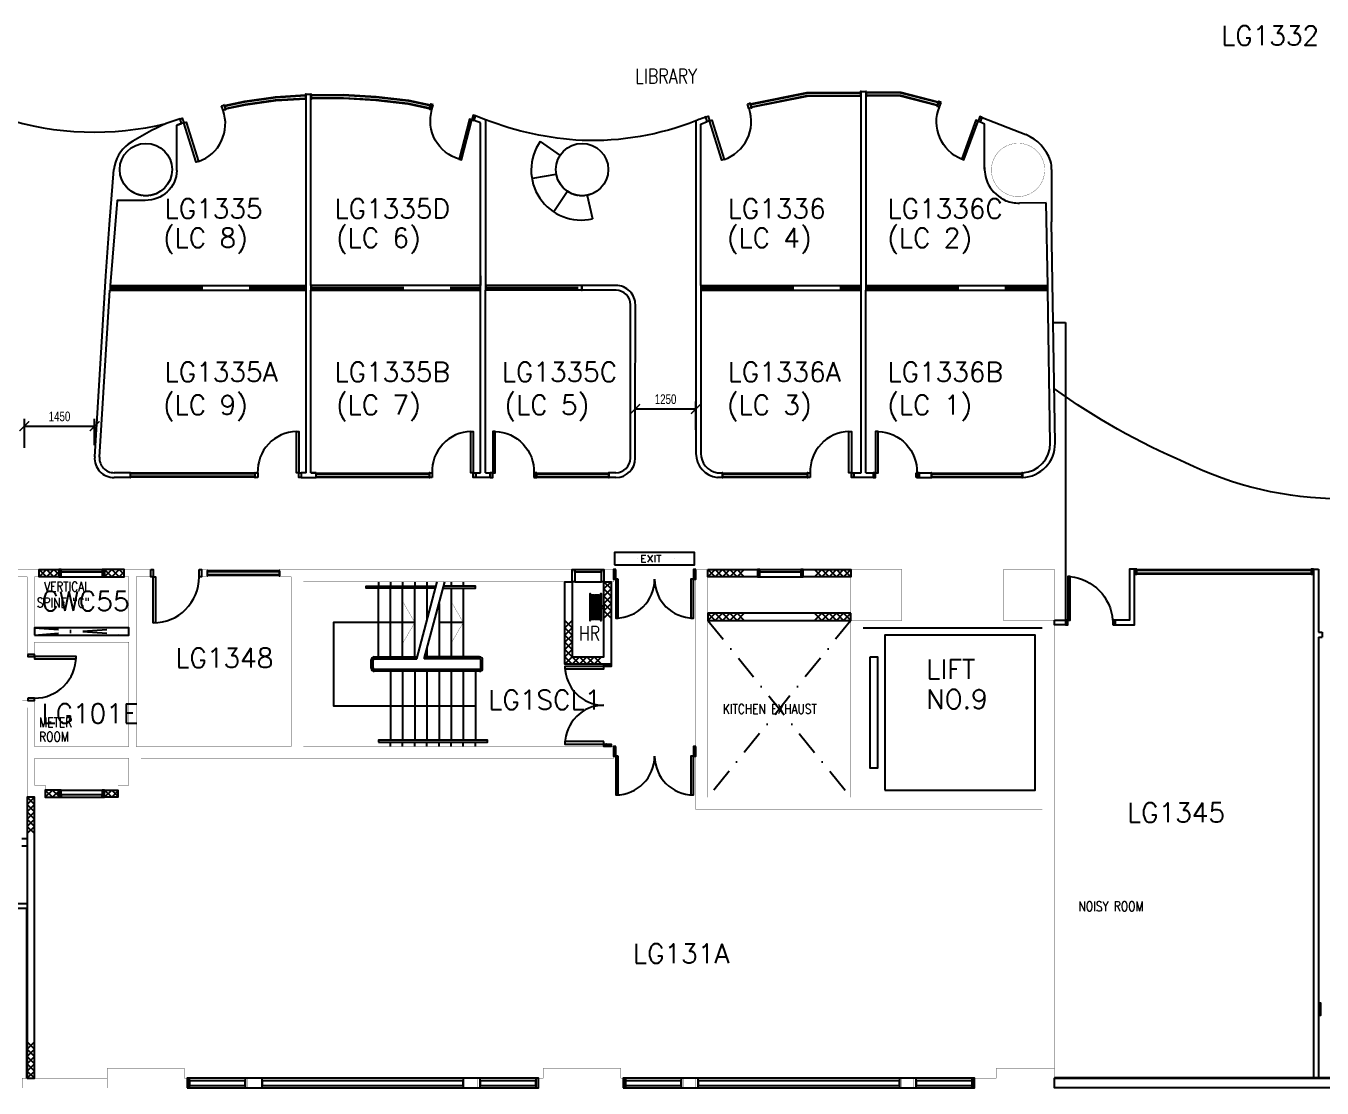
# Model space of a CAD drawing. Extents: x -163000 to 184253, y -124935 to 90032.
# Drawn here: x -68474 to -41726, y 5848 to 27773 of the extents above; entities that cross this region are included whole.
import ezdxf

# ---------------------------------------------------------------- set-up
doc = ezdxf.new("R2010")
doc.units = 0
doc.header["$LTSCALE"] = 1000
doc.header["$MEASUREMENT"] = 0
for name, pattern in [('1867-FITOUT$0$HIDDEN', [9.525, 6.35, -3.175]), ('DASHDOT', [1, 0.5, -0.25, 0, -0.25]), ('DOT', [0.25, 0, -0.25])]:
    doc.linetypes.add(name, pattern=pattern)
doc.layers.get('0').update_dxf_attribs({"linetype": 'CONTINUOUS'})
doc.layers.get('Defpoints').update_dxf_attribs({"linetype": 'CONTINUOUS'})
for name, color, linetype in [('11', 7, 'CONTINUOUS'), ('1867-BASE$0$EXISTING BASE', 1, 'CONTINUOUS'), ('1867-FITOUT$0$I-door', 1, 'CONTINUOUS'), ('1867-FITOUT$0$I-equip', 1, 'CONTINUOUS'), ('1867-FITOUT$0$I-floor-patt1', 8, 'CONTINUOUS'), ('1867-FITOUT$0$I-furn-in', 1, 'CONTINUOUS'), ('1867-FITOUT$0$I-part', 3, 'CONTINUOUS'), ('1867-FITOUT$0$I-part-glzp', 1, 'CONTINUOUS'), ('1867-FITOUT$0$I-part-glzp-fram', 1, 'CONTINUOUS'), ('20', 7, 'CONTINUOUS'), ('21', 7, 'CONTINUOUS'), ('22', 7, 'CONTINUOUS'), ('23', 7, 'CONTINUOUS'), ('25', 7, 'CONTINUOUS'), ('30', 7, 'CONTINUOUS'), ('39', 7, 'CONTINUOUS'), ('42', 7, 'CONTINUOUS'), ('56', 7, 'CONTINUOUS'), ('6', 7, 'CONTINUOUS'), ('ROOM-NO', 4, 'CONTINUOUS'), ('s3118a$0$1867-BASE$0$EXISTING BASE', 1, 'CONTINUOUS'), ('s3118a$0$1867-FITOUT$0$I-part', 3, 'CONTINUOUS')]:
    doc.layers.add(name, color=color, linetype=linetype)
doc.styles.add('FREEHAND', font='ARCH2.SHX', dxfattribs={"width": 0.75})
doc.styles.get("Standard").update_dxf_attribs({"font": 'romans.shx', "width": 0.75})
doc.dimstyles.new('DIM100', dxfattribs={"dimscale": 100, "dimtxt": 2, "dimasz": 2, "dimexe": 1.5, "dimexo": 1.5, "dimgap": 1, "dimtad": 1, "dimdec": 0, "dimzin": 0, "dimdsep": 46, "dimtxsty": 'FREEHAND', "dimblk": 'ARCHTICK', "dimcen": 1, "dimclrd": 8, "dimclre": 8, "dimclrt": 2, "dimadec": 0, "dimazin": 0, "dimtfac": 100, "dimtdec": 0, "dimtmove": 2, "dimatfit": 0, "dimfxl": 1.8, "dimtolj": 1, "dimtzin": 0, "dimarcsym": 0})

# ---------------------------------------------------------------- blocks, each defined once
blk = doc.blocks.new('EXIT')
at = {"layer": '39', "color": 1, "linetype": 'Continuous'}
blk.add_lwpolyline([(-0.825, -0.25), (0.825, -0.25), (0.825, 0), (-0.825, 0)], close=True, dxfattribs=at)
at = {"layer": '39', "color": 1, "linetype": 'DOT'}
for centre in [(-0.375001, -0.125), (0.375001, -0.125)]:
    blk.add_circle(centre, 0.025, dxfattribs=at)
at = {"layer": '39', "color": 1, "linetype": 'Continuous', "width": 1.1}
blk.add_text('EXIT', height=0.15, dxfattribs=at).set_placement((-0.3001, -0.2))
blk = doc.blocks.new('_ArchTick')
at = {"color": 0, "linetype": 'ByBlock', "const_width": 0.15}
blk.add_lwpolyline([(-0.5, -0.5), (0.5, 0.5)], dxfattribs=at)
blk = doc.blocks.new('*D384')
at = {"layer": 'Defpoints', "color": 8, "lineweight": -2, "ltscale": 4, "transparency": 16777216}
for p, q in [((-68506, 19062), (-68506, 19661)), ((-67056, 19122), (-67056, 19661)), ((-68506, 19511), (-67056, 19511))]:
    blk.add_line(p, q, dxfattribs=at)
at = {"layer": 'Defpoints', "color": 0, "ltscale": 4, "transparency": 16777216}
for p in [(-67056, 19511), (-68506, 18912), (-67056, 18972)]:
    blk.add_point(p, dxfattribs=at)
at = {"layer": 'Defpoints', "color": 8, "lineweight": -2, "ltscale": 4, "transparency": 16777216, "xscale": 200, "yscale": 200, "zscale": 200, "rotation": 180}
blk.add_blockref('_ArchTick', (-68506, 19511), dxfattribs=at)
at = {"layer": 'Defpoints', "color": 8, "lineweight": -2, "ltscale": 4, "transparency": 16777216, "xscale": 200, "yscale": 200, "zscale": 200}
blk.add_blockref('_ArchTick', (-67056, 19511), dxfattribs=at)
at = {"layer": 'Defpoints', "color": 2, "ltscale": 4, "transparency": 16777216, "insert": (-67781, 19711), "char_height": 200, "attachment_point": 5, "style": 'FREEHAND'}
blk.add_mtext('\\A1;1450', dxfattribs=at)
blk = doc.blocks.new('*D385')
at = {"layer": 'Defpoints', "color": 8, "lineweight": -2, "ltscale": 4, "transparency": 16777216}
for p, q in [((-55901, 19435), (-55901, 20017)), ((-55901, 19867), (-54648, 19867)), ((-54648, 19435), (-54648, 20017))]:
    blk.add_line(p, q, dxfattribs=at)
at = {"layer": 'Defpoints', "color": 0, "ltscale": 4, "transparency": 16777216}
for p in [(-54648, 19867), (-55901, 19285), (-54648, 19285)]:
    blk.add_point(p, dxfattribs=at)
at = {"layer": 'Defpoints', "color": 8, "lineweight": -2, "ltscale": 4, "transparency": 16777216, "xscale": 200, "yscale": 200, "zscale": 200, "rotation": 180}
blk.add_blockref('_ArchTick', (-55901, 19867), dxfattribs=at)
at = {"layer": 'Defpoints', "color": 8, "lineweight": -2, "ltscale": 4, "transparency": 16777216, "xscale": 200, "yscale": 200, "zscale": 200}
blk.add_blockref('_ArchTick', (-54648, 19867), dxfattribs=at)
at = {"layer": 'Defpoints', "color": 2, "ltscale": 4, "transparency": 16777216, "insert": (-55274, 20067), "char_height": 200, "attachment_point": 5, "style": 'FREEHAND'}
blk.add_mtext('\\A1;1250', dxfattribs=at)
blk = doc.blocks.new('1867-FITOUT$0$Single door')
at = {"layer": '1867-FITOUT$0$I-door', "linetype": 'Continuous'}
for points in [[(-50, 100), (-100, 100), (-100, 1000), (-50, 1000)], [(-976, 0), (-1026, 0), (-1026, 100), (-976, 100)], [(0, 0), (-50, 0), (-50, 100), (0, 100)]]:
    blk.add_lwpolyline(points, close=True, dxfattribs=at)
blk.add_arc((3, 24), 981, 95.9964, 175.5521, dxfattribs=at)
blk = doc.blocks.new('1867-FITOUT$0$Door 3')
at = {"layer": '1867-FITOUT$0$I-door', "linetype": 'Continuous'}
for points in [[(-50, 100), (-100, 100), (-100, 950), (-50, 950)], [(-900, 0), (-950, 0), (-950, 100), (-900, 100)], [(0, 0), (-50, 0), (-50, 100), (0, 100)]]:
    blk.add_lwpolyline(points, close=True, dxfattribs=at)
blk.add_lwpolyline([(-100, 100), (-100, 950), (-50, 950), (-50, 100), (-100, 100)], dxfattribs=at)
blk.add_arc((-77, 127), 824, 91.623, 181.8484, dxfattribs=at)
blk = doc.blocks.new('s2118a')
at = {"layer": '11', "color": 14, "linetype": 'Continuous', "const_width": 5}
for points in [[(-68549.9, 13850.1), (-68299.8, 13850.1), (-68299.9, 12900.1), (-66349.9, 12900.1), (-66349.9, 15050.1), (-68299.8, 15050.1), (-68299.8, 14800.1), (-68449.8, 14800.1), (-68449.9, 16400.1), (-68673.9, 16400.1)], [(-68673.9, 16550.1), (-68199.9, 16550.1), (-68199.9, 16400.1), (-68299.9, 16400.1), (-68299.9, 15200.1), (-66349.9, 15200.1), (-66349.9, 16400.1), (-66449.9, 16400.1), (-66449.9, 16550.1), (-65899.8, 16550.1), (-65899.8, 16400.1), (-66199.9, 16400.1), (-66199.9, 12900.1), (-62999.9, 12900.1), (-62999.9, 16400.1), (-64849.8, 16400.1), (-64849.8, 16550.1), (-57199.9, 16550.1), (-57199.9, 16300.1), (-62749.9, 16300.1), (-62749.9, 12900.1), (-56349.9, 12900.1), (-56349.9, 12650.1), (-66099.9, 12650.1), (-66099.9, 11850.1), (-66574.9, 11850.1), (-66574.9, 12100.1), (-66349.9, 12100.1), (-66349.9, 12650.1), (-68299.9, 12650.1), (-68299.9, 12100.1), (-68074.9, 12100.1), (-68074.9, 11850.1), (-68449.9, 11850.1), (-68449.9, 13700.1), (-68549.9, 13700.1)]]:
    blk.add_lwpolyline(points, dxfattribs=at)
at = {"layer": '11', "color": 14, "linetype": 'Continuous'}
for points in [[(-67797.9, 16400.1), (-68199.9, 16400.1), (-68199.9, 16550.1), (-67797.9, 16550.1)], [(-66851.9, 16400.1), (-66449.9, 16400.1), (-66449.9, 16550.1), (-66851.9, 16550.1)], [(-54399.9, 16550.2), (-53379.9, 16550.2), (-53379.9, 16400.1), (-54399.9, 16400.1)], [(-52433.9, 16550.1), (-51449.9, 16550.1), (-51449.9, 16400.1), (-52433.9, 16400.1)], [(-56549.9, 16300.1), (-56399.9, 16300.1), (-56399.9, 14600.1), (-57349.9, 14600.1), (-57349.9, 16300.1), (-57199.9, 16300.1), (-57199.9, 14750.1), (-56549.9, 14750.1)], [(-51449.9, 15650.1), (-54399.9, 15650.1), (-54399.9, 15500.1), (-51449.9, 15500.1)], [(-68449.9, 6050.1), (-68299.9, 6050.1), (-68299.9, 11850.1), (-68449.9, 11850.1)], [(-67797.9, 12000.1), (-68074.9, 12000.1), (-68074.9, 11850.1), (-67797.9, 11850.1)], [(-66851.9, 12000.1), (-66574.9, 12000.1), (-66574.9, 11850.1), (-66851.9, 11850.1)]]:
    blk.add_lwpolyline(points, close=True, dxfattribs=at)
at = {"layer": '11', "color": 14, "linetype": 'Continuous', "const_width": 5}
for points in [[(-56549.9, 16300.1), (-56349.9, 16300.1), (-56349.9, 16550.1), (-56549.9, 16550.1)], [(-54399.9, 16550.2), (-54399.9, 11850.2), (-51449.9, 11850.2), (-51449.9, 15500.1), (-51199.9, 15500.1), (-51199.9, 11850.1), (-47499.9, 11850.1), (-47499.9, 15500.1), (-47249.9, 15500.1), (-47249.9, 6250.1), (-47499.9, 6250.1), (-47499.9, 11600.2), (-54649.9, 11600.2), (-54649.9, 16550.2)], [(-66799.9, 6050.1), (-68549.9, 6050.1), (-68549.9, 5850.1), (-66799.9, 5850.1)], [(-63899.9, 5850.1), (-63649.9, 5850.1), (-63649.9, 6050.1), (-63899.9, 6050.1)], [(-59399.9, 5850.1), (-59149.9, 5850.1), (-59149.9, 6050.1), (-59399.9, 6050.1)], [(-54899.9, 5850.1), (-54649.9, 5850.1), (-54649.9, 6050.1), (-54899.9, 6050.1)], [(-50399.9, 5850.1), (-50149.9, 5850.1), (-50149.9, 6050.1), (-50399.9, 6050.1)]]:
    blk.add_lwpolyline(points, close=True, dxfattribs=at)
at = {"layer": '1867-BASE$0$EXISTING BASE', "linetype": 'Continuous'}
for p, q in [((-68558.453, 11000.1), (-68449.9, 11000.1)), ((-68558.453, 10850.1), (-68449.9, 10850.1)), ((-69549.9, 9659.2), (-68449.9, 9659.2)), ((-69549.9, 9559.2), (-68449.9, 9559.2)), ((-68462.038, 9559.2), (-68462.038, 6046.1))]:
    blk.add_line(p, q, dxfattribs=at)
at = {"layer": '1867-FITOUT$0$I-door'}
for p, q in [((-50101.837, 18550.1), (-50039.337, 18550.1)), ((-50101.837, 18450.2), (-50101.837, 18550.1)), ((-50101.837, 18550.1), (-50039.337, 18550.1)), ((-50101.837, 18450.1), (-50101.837, 18550.1)), ((-50039.337, 18450.1), (-50101.837, 18450.1)), ((-50039.337, 18450.1), (-50101.837, 18450.1))]:
    blk.add_line(p, q, dxfattribs=at)
at = {"layer": '1867-FITOUT$0$I-equip', "linetype": '1867-FITOUT$0$HIDDEN', "ltscale": 30}
for p, q in [((-47272.356, 21651.203), (-47023.318, 21651.203)), ((-47023.318, 21651.203), (-47023.318, 15507.568))]:
    blk.add_line(p, q, dxfattribs=at)
at = {"layer": '1867-FITOUT$0$I-floor-patt1', "ltscale": 4}
for points in [[(-68948.297, 25873.112, 0.138310989), (-65581.112, 25760.25, 0.144458752)], [(-56997.918, 25407.568, -0.07925172), (-58993.107, 25836.733)], [(-54647.918, 25814.317, -0.103099954), (-56997.918, 25407.568, -0.073436191)], [(-41343.345, 18007.568, -0.113952888), (-44557.341, 18764.204, -0.056053068), (-47249.189, 20283.64, -0.184094776)]]:
    blk.add_lwpolyline(points, format="xyb", dxfattribs=at)
at = {"layer": '1867-FITOUT$0$I-furn-in', "ltscale": 4}
blk.add_lwpolyline([(-57862.023, 25386.976, 0.687121623), (-56784.463, 23792.923, 1.18454642)], format="xyb", dxfattribs=at)
for points in [[(-57862.023, 25386.976), (-57451.952, 25100.594)], [(-57538.992, 24708.879), (-58023.267, 24623.578)], [(-57304.224, 24350.757), (-57582.684, 23935.473)], [(-56889.419, 24273.321), (-56784.463, 23792.923)]]:
    blk.add_lwpolyline(points, dxfattribs=at)
at = {"layer": '1867-FITOUT$0$I-part', "ltscale": 4}
for p, q in [((-62691.761, 22415.649), (-62691.761, 26361.036)), ((-62591.761, 22415.649), (-62591.761, 26361.036)), ((-51239.437, 22415.649), (-51239.272, 26418.335)), ((-51239.272, 26418.335), (-51139.21, 26418.335)), ((-51139.21, 26418.335), (-51139.437, 22415.649)), ((-59091.76, 22415.649), (-59091.761, 25773.4)), ((-58991.761, 25836.178), (-58991.761, 22415.649)), ((-48743.262, 25883.888), (-47840.324, 25528.114)), ((-66747.385, 23671.074), (-66657.941, 24807.568)), ((-47307.538, 24807.568), (-47307.538, 23728.007)), ((-66826.346, 22611.37), (-66747.385, 23671.074)), ((-47236.996, 19162.449), (-47307.538, 23728.007)), ((-67055.731, 18875.282), (-66826.346, 22611.37)), ((-66744.788, 22315.649), (-62691.761, 22315.649)), ((-66738.485, 22415.649), (-62691.761, 22415.649)), ((-62691.761, 18549.973), (-62691.761, 22315.649)), ((-59091.76, 22415.649), (-62591.761, 22415.649)), ((-62591.761, 22315.649), (-59091.761, 22315.649)), ((-62591.761, 18549.973), (-62591.761, 22315.649)), ((-59091.764, 18549.97), (-59091.761, 22315.649)), ((-58991.785, 18549.967), (-58991.761, 22315.649)), ((-56297.165, 22415.649), (-58991.761, 22415.649)), ((-56297.165, 22315.649), (-58991.761, 22315.649)), ((-54647.918, 22415.649), (-54647.918, 18947.342)), ((-54547.918, 22415.649), (-51239.437, 22415.649)), ((-54547.918, 22315.649), (-54547.918, 18948.715)), ((-54547.918, 22315.649), (-51239.435, 22315.649)), ((-51239.435, 18550.1), (-51239.435, 22315.649)), ((-51139.437, 22415.649), (-47389.136, 22415.649)), ((-51139.363, 18550.1), (-51139.437, 22315.649)), ((-51139.435, 22315.649), (-47387.09, 22315.649)), ((-47336.979, 19160.599), (-47387.09, 22314.602)), ((-56001.02, 18849.723), (-55997.165, 22015.272)), ((-55900.169, 19623.879), (-55897.165, 22015.147)), ((-55901.02, 18849.598), (-55900.169, 19623.879)), ((-66325.325, 18549.904), (-66656.524, 18550.024)), ((-66325.325, 18549.955), (-66325.325, 18450.057)), ((-62691.761, 18549.973), (-62791.761, 18549.973)), ((-62491.755, 18550.1), (-62591.781, 18549.953)), ((-62591.781, 18549.953), (-62491.755, 18550.1)), ((-59191.761, 18449.973), (-59191.761, 18549.973)), ((-59191.761, 18549.973), (-59191.761, 18449.973)), ((-59191.761, 18449.973), (-59191.761, 18549.973)), ((-59191.761, 18549.973), (-59091.761, 18549.97)), ((-58991.782, 18549.967), (-58891.761, 18549.964)), ((-58891.761, 18449.964), (-58891.761, 18549.964)), ((-58891.761, 18549.964), (-58891.761, 18449.964)), ((-58891.761, 18449.964), (-58891.761, 18549.964)), ((-56301.02, 18550.1), (-56441.018, 18550.1)), ((-50039.336, 18549.843), (-50039.348, 18449.843)), ((-50039.336, 18549.843), (-49789.336, 18549.843)), ((-49789.348, 18449.843), (-49789.348, 18549.843)), ((-47912.077, 18549.833), (-47912.053, 18449.829)), ((-47912.053, 18449.984), (-47912.053, 18550.014)), ((-66325.325, 18450.1), (-66656.524, 18450.118)), ((-62791.761, 18450.075), (-62491.755, 18450.204)), ((-58891.761, 18449.973), (-59191.761, 18449.973)), ((-56301.02, 18450.1), (-56441.018, 18450.1)), ((-50039.348, 18449.843), (-49789.348, 18449.843)), ((-41903.318, 16557.568), (-41803.318, 16557.568)), ((-41903.318, 16557.568), (-41803.318, 16557.568)), ((-41803.318, 15257.308), (-41726.418, 15257.211)), ((-41803.318, 15257.308), (-41726.418, 15257.211)), ((-41803.318, 15157.309), (-41726.418, 15157.211)), ((-41803.318, 15157.309), (-41726.418, 15157.211)), ((-41803.318, 15157.309), (-41803.318, 6057.568))]:
    blk.add_line(p, q, dxfattribs=at)
for points in [[(-62691.761, 26361.036), (-62591.761, 26361.036)], [(-48777.615, 25789.974), (-48743.262, 25883.888)], [(-48777.615, 25789.974), (-48690.585, 25752.482)], [(-48690.585, 24814.722), (-48690.585, 25752.482)], [(-59091.76, 22615.597), (-59091.76, 22415.649)], [(-58991.761, 22615.597), (-58991.761, 22415.649)], [(-66955.93, 18868.897), (-66744.788, 22315.649)], [(-54205.989, 18550.873), (-54105.989, 18550.88), (-54105.989, 18450.88), (-54205.989, 18450.88)], [(-51239.435, 18450.1), (-51389.435, 18450.1), (-51389.435, 18550.1)], [(-51389.435, 18550.1), (-51239.435, 18550.1)], [(-51139.363, 18550.1), (-50989.435, 18550.1), (-50989.435, 18450.1), (-51239.435, 18450.1)], [(-47912.053, 18550.014), (-47912.053, 18450.1)], [(-45997.318, 15407.568), (-45597.318, 15407.568), (-45597.318, 16557.568)], [(-45597.318, 16557.568), (-45697.318, 16557.568), (-45697.318, 15507.568), (-45997.318, 15507.568), (-45997.318, 15407.568)], [(-45997.318, 15407.568), (-45597.318, 15407.568), (-45597.318, 16557.568)], [(-45597.318, 16557.568), (-45697.318, 16557.568), (-45697.318, 15507.568), (-45997.318, 15507.568), (-45997.318, 15407.568)], [(-41903.318, 16557.568), (-41903.318, 6057.568)], [(-41903.318, 16557.568), (-41903.318, 6057.568)], [(-41803.318, 16557.568), (-41803.318, 15257.308)], [(-41803.318, 16557.568), (-41803.318, 15257.308)], [(-41726.418, 15257.211), (-41726.418, 15157.211)], [(-41726.418, 15257.211), (-41726.418, 15157.211)], [(-41803.318, 15157.309), (-41803.318, 6057.568)]]:
    blk.add_lwpolyline(points, dxfattribs=at)
at = {"layer": '1867-FITOUT$0$I-part'}
for points in [[(-65294.46, 25851.5), (-65581.112, 25760.25)], [(-65359.416, 25725.878), (-65264.127, 25756.212), (-65294.46, 25851.5)], [(-65264.127, 25756.212), (-65359.416, 25725.878)], [(-65359.416, 24790.01), (-65359.416, 25725.878)], [(-59091.761, 25773.4), (-59222.711, 25820.918), (-59197.821, 25917.771)], [(-47420.653, 24123.067), (-47972.658, 24112.878)], [(-47389.136, 22415.649), (-47420.653, 24123.067)], [(-62491.755, 18550.1), (-62491.755, 18450.204)]]:
    blk.add_lwpolyline(points, dxfattribs=at)
at = {"layer": '1867-FITOUT$0$I-part', "ltscale": 4}
for points in [[(-54547.918, 22415.649), (-54547.918, 22415.649), (-54545.63, 25748.027), (-54413.066, 25799.178), (-54442.67, 25894.935, -0.003504271), (-54526.917, 25862.082, -0.004110006), (-54647.918, 25814.317), (-54647.918, 22415.649), (-54647.918, 22415.649)], [(-65359.416, 24790.01, -0.411131109), (-66014.623, 24170.808), (-66592.452, 24170.808), (-66738.485, 22415.649)]]:
    blk.add_lwpolyline(points, format="xyb", dxfattribs=at)
blk.add_lwpolyline([(-47248.318, 15507.568), (-47023.318, 15507.568), (-47023.318, 15407.568), (-47247.918, 15407.568)], close=True, dxfattribs=at)
blk.add_lwpolyline([(-47248.318, 15507.568), (-47023.318, 15507.568), (-47023.318, 15407.568), (-47247.918, 15407.568)], close=True, dxfattribs=at)
at = {"layer": '1867-FITOUT$0$I-part', "color": 1, "ltscale": 4}
for centre in [(-65997.918, 24807.568), (-56997.918, 24807.568)]:
    blk.add_circle(centre, 540.38, dxfattribs=at)
at = {"layer": '1867-FITOUT$0$I-part', "ltscale": 4}
for centre, radius, start, end in [((-63071.107, 20229.127), 6073.997, 114.4083857, 122.8095359), ((-61888.323, 18821.934), 7588.787, 67.5616142, 69.2349648), ((-48182.328, 24696.633), 899.071, 18.6809306, 67.6416845), ((-65920.982, 24740.122), 740.039, 126.6076466, 174.7708496), ((-47848.795, 24827.013), 541.606, 357.9424992, 16.9159035), ((-47921.1, 24831.403), 769.666, 178.7581061, 206.4012942), ((-47890.371, 24927.036), 842.794, 211.3016375, 244.7095772), ((-47927.042, 25121.751), 1009.904, 251.3246775, 267.4111132), ((-56297.165, 22015.649), 400, 359.9280227, 90), ((-56297.165, 22015.649), 300, 359.9280227, 90), ((-47936.598, 19149.393), 699.724, 272.0102311, 1.0690869), ((-47936.876, 19149.501), 600, 272.3711, 1.0598736), ((-66656.524, 18850.118), 400, 176.3931937, 270), ((-66656.524, 18850.024), 300, 176.3931937, 270), ((-56301.02, 18850.1), 300, 270, 359.9280227), ((-56301.02, 18850.1), 400, 270, 359.9280227), ((-54148.285, 18947.17), 499.633, 179.9803204, 263.3679185), ((-54146.303, 18948.028), 401.616, 180.097941, 261.4529716)]:
    blk.add_arc(centre, radius, start, end, dxfattribs=at)
at = {"layer": '1867-FITOUT$0$I-part-glzp', "color": 1, "ltscale": 4}
for p, q in [((-53521.159, 26164.784), (-52358.995, 26397.74)), ((-51239.273, 26394.326), (-51239.16, 26394.327))]:
    blk.add_line(p, q, dxfattribs=at)
for points in [[(-64375.834, 26130.917), (-63956.984, 26218.936), (-63956.984, 26218.936)], [(-63957.696, 26218.833), (-63327.452, 26310.438), (-62701.764, 26348.428)], [(-63955.584, 26207.013), (-63326.224, 26298.49), (-62701.764, 26337.446)], [(-63946.048, 26155.853), (-63320.899, 26246.718), (-62701.764, 26281.882)], [(-63944.322, 26143.978), (-63319.67, 26234.77), (-62701.764, 26269.86)], [(-62581.757, 26349.413), (-61918.936, 26354.117), (-61247.093, 26317.437), (-60578.821, 26239.139)], [(-62581.757, 26337.413), (-61919.218, 26342.114), (-61248.119, 26305.475), (-60580.217, 26227.22)], [(-62581.757, 26285.412), (-61920.44, 26290.103), (-61252.567, 26253.641), (-60592.133, 26176.261)], [(-62581.757, 26273.411), (-61920.723, 26278.101), (-61253.593, 26241.679), (-60594.63, 26164.471)], [(-60580.217, 26227.22), (-60580.217, 26227.22), (-60580.217, 26227.22), (-60133.791, 26133.067)], [(-60578.821, 26239.139), (-60578.821, 26239.139), (-60578.821, 26239.139), (-60130.831, 26144.585)], [(-53517.614, 26153.319), (-52359.162, 26385.74), (-51249.276, 26393.943)], [(-53502.252, 26103.638), (-52355.575, 26333.771), (-51249.279, 26341.94)], [(-53499.185, 26093.708), (-52354.747, 26321.778), (-51249.279, 26330.246)], [(-52359.99, 26397.732), (-51249.276, 26406.25)], [(-49675.404, 26130.41), (-50423.735, 26321.778), (-51129.212, 26327.996)], [(-49671.831, 26140.169), (-50422.907, 26333.771), (-51129.211, 26339.996)], [(-49653.97, 26189.008), (-50419.32, 26385.74), (-51129.208, 26392.372)], [(-49649.848, 26200.278), (-50418.492, 26397.732), (-51129.207, 26404.372)], [(-64372.17, 26119.407), (-63955.584, 26207.013), (-63955.584, 26207.013)], [(-64356.262, 26069.435), (-63946.048, 26155.853), (-63946.048, 26155.853)], [(-64352.607, 26057.951), (-63944.322, 26143.978), (-63944.322, 26143.978)], [(-60594.63, 26164.471), (-60594.63, 26164.471), (-60594.63, 26164.471), (-60149.787, 26070.82)], [(-60592.133, 26176.261), (-60592.133, 26176.261), (-60592.133, 26176.261), (-60146.78, 26082.523)]]:
    blk.add_lwpolyline(points, dxfattribs=at)
at = {"layer": '1867-FITOUT$0$I-part-glzp', "ltscale": 4}
for points in [[(-63751.862, 18540.109), (-66315.322, 18540.1)], [(-63751.862, 18530.109), (-66315.322, 18530.1)], [(-63751.862, 18470.109), (-66315.321, 18470.1)], [(-63751.862, 18460.109), (-66315.32, 18460.1)], [(-62481.752, 18540.373), (-60151.863, 18540.381)], [(-62481.752, 18530.374), (-60151.863, 18530.381)], [(-62481.752, 18470.375), (-60151.864, 18470.381)], [(-62481.752, 18460.375), (-60151.864, 18460.381)], [(-57931.659, 18540.381), (-56451.021, 18540.382)], [(-57931.659, 18530.381), (-56451.021, 18530.382)], [(-57931.659, 18470.378), (-56451.021, 18470.382)], [(-57931.659, 18460.381), (-56451.021, 18460.382)], [(-54095.988, 18540.381), (-52349.537, 18540.382)], [(-54095.988, 18530.381), (-52349.537, 18530.382)], [(-54095.988, 18470.378), (-52349.537, 18470.382)], [(-54095.988, 18460.381), (-52349.537, 18460.382)], [(-49779.345, 18539.343), (-47922.057, 18540.297)], [(-49779.345, 18529.343), (-47922.057, 18530.297)], [(-49779.345, 18469.34), (-47922.057, 18470.297)], [(-49779.345, 18459.343), (-47922.057, 18460.297)], [(-63246.853, 16515.177), (-64726.848, 16515.173)], [(-63246.853, 16505.177), (-64726.847, 16505.173)], [(-63246.853, 16445.177), (-64726.846, 16445.173)], [(-63246.853, 16435.177), (-64726.846, 16435.173)], [(-45547.318, 16549.568), (-41953.318, 16549.568)], [(-45547.318, 16549.568), (-41953.318, 16549.568)], [(-45547.318, 16537.568), (-41953.318, 16537.568)], [(-45547.318, 16537.568), (-41953.318, 16537.568)], [(-45547.318, 16477.568), (-41953.318, 16477.568)], [(-45547.318, 16477.568), (-41953.318, 16477.568)], [(-45547.318, 16465.568), (-41953.318, 16465.568)], [(-45547.318, 16465.568), (-41953.318, 16465.568)]]:
    blk.add_lwpolyline(points, dxfattribs=at)
blk.add_lwpolyline([(-41803.318, 7351.062), (-41753.318, 7351.062), (-41753.318, 7601.062), (-41803.318, 7601.062)], close=True, dxfattribs=at)
at = {"layer": '1867-FITOUT$0$I-part-glzp-fram', "ltscale": 4}
for points in [[(-62691.761, 26361.036), (-62701.764, 26361.069), (-62701.764, 26261.069), (-62691.761, 26261.036), (-62691.761, 26361.036)], [(-62581.757, 26361.003), (-62591.761, 26361.036), (-62591.761, 26261.036), (-62581.757, 26261.003), (-62581.757, 26361.003)], [(-51239.272, 26418.335), (-51249.275, 26418.368), (-51249.28, 26318.368), (-51239.276, 26318.335), (-51239.272, 26418.335)], [(-51129.207, 26418.301), (-51139.21, 26418.335), (-51139.216, 26318.335), (-51129.212, 26318.301), (-51129.207, 26418.301)], [(-49635.54, 26210.271), (-49644.924, 26213.739), (-49679.276, 26119.824), (-49669.893, 26116.357), (-49635.54, 26210.271)], [(-64379.584, 26142.698), (-64389.126, 26139.695), (-64358.793, 26044.406), (-64349.251, 26047.409), (-64379.584, 26142.698)], [(-60118.02, 26154.245), (-60127.701, 26156.766), (-60152.59, 26059.913), (-60142.91, 26057.392), (-60118.02, 26154.245)], [(-53525.392, 26178.478), (-53534.959, 26175.554), (-53505.423, 26080.016), (-53495.856, 26082.939), (-53525.392, 26178.478)], [(-66315.321, 18549.923), (-66325.325, 18549.955), (-66325.325, 18450.1), (-66315.321, 18450.1), (-66315.321, 18549.923)], [(-63741.859, 18549.922), (-63751.862, 18549.955), (-63751.862, 18449.955), (-63741.859, 18449.922), (-63741.859, 18549.922)], [(-62481.752, 18550.067), (-62491.755, 18550.1), (-62491.755, 18450.1), (-62481.752, 18450.067), (-62481.752, 18550.067)], [(-60141.859, 18549.972), (-60151.862, 18550.005), (-60151.865, 18450.005), (-60141.861, 18449.972), (-60141.859, 18549.972)], [(-57931.659, 18549.934), (-57941.663, 18549.967), (-57941.663, 18449.967), (-57931.659, 18449.934), (-57931.659, 18549.934)], [(-56441.018, 18550.1), (-56451.021, 18550.133), (-56451.021, 18450.133), (-56441.018, 18450.1), (-56441.018, 18550.1)], [(-54095.988, 18550.848), (-54105.992, 18550.88), (-54105.992, 18450.88), (-54095.988, 18450.848), (-54095.988, 18550.848)], [(-52339.533, 18550.1), (-52349.537, 18550.132), (-52349.537, 18450.132), (-52339.533, 18450.1), (-52339.533, 18550.1)], [(-49779.345, 18549.81), (-49789.348, 18549.843), (-49789.348, 18449.843), (-49779.345, 18449.81), (-49779.345, 18549.81)], [(-47912.053, 18550.014), (-47922.057, 18550.047), (-47922.057, 18450.047), (-47912.053, 18450.014), (-47912.053, 18550.014)], [(-64726.847, 16524.995), (-64736.85, 16525.028), (-64736.85, 16425.172), (-64726.847, 16425.172), (-64726.847, 16524.995)], [(-63236.85, 16524.995), (-63246.853, 16525.028), (-63246.853, 16425.028), (-63236.85, 16424.995), (-63236.85, 16524.995)], [(-45547.318, 16557.568), (-45597.318, 16557.568), (-45597.318, 16457.568), (-45547.318, 16457.568), (-45547.318, 16557.568)], [(-45547.318, 16557.568), (-45597.318, 16557.568), (-45597.318, 16457.568), (-45547.318, 16457.568), (-45547.318, 16557.568)], [(-41903.318, 16557.568), (-41953.318, 16557.568), (-41953.318, 16457.568), (-41903.318, 16457.568), (-41903.318, 16557.568)], [(-41903.318, 16557.568), (-41953.318, 16557.568), (-41953.318, 16457.568), (-41903.318, 16457.568), (-41903.318, 16557.568)]]:
    blk.add_lwpolyline(points, dxfattribs=at)
at = {"layer": '1867-FITOUT$0$I-part-glzp-fram', "color": 8, "linetype": '1867-FITOUT$0$HIDDEN', "ltscale": 0.3}
for points in [[(-66726.485, 22415.649), (-66738.485, 22415.649), (-66738.485, 22315.649), (-66726.485, 22315.649), (-66726.485, 22415.649)], [(-66726.485, 22415.649), (-66738.485, 22415.649), (-66738.485, 22315.649), (-66726.485, 22315.649), (-66726.485, 22415.649)], [(-66726.485, 22371.649), (-62703.761, 22371.649)], [(-66726.485, 22359.649), (-62703.761, 22359.649)], [(-62691.761, 22415.649), (-62703.761, 22415.649), (-62703.761, 22315.649), (-62691.761, 22315.649), (-62691.761, 22415.649)], [(-62579.761, 22415.649), (-62591.761, 22415.649), (-62591.761, 22315.649), (-62579.761, 22315.649), (-62579.761, 22415.649)], [(-62579.761, 22415.649), (-62591.761, 22415.649), (-62591.761, 22315.649), (-62579.761, 22315.649), (-62579.761, 22415.649)], [(-62579.761, 22371.649), (-59103.76, 22371.649)], [(-62579.761, 22359.649), (-59103.76, 22359.649)], [(-59091.76, 22415.649), (-59103.76, 22415.649), (-59103.76, 22315.649), (-59091.76, 22315.649), (-59091.76, 22415.649)], [(-58979.761, 22415.649), (-58991.761, 22415.649), (-58991.761, 22315.649), (-58979.761, 22315.649), (-58979.761, 22415.649)], [(-58979.761, 22415.649), (-58991.761, 22415.649), (-58991.761, 22315.649), (-58979.761, 22315.649), (-58979.761, 22415.649)], [(-58979.761, 22371.649), (-57009.918, 22371.649)], [(-58979.761, 22359.649), (-57009.918, 22359.649)], [(-56997.918, 22415.649), (-57009.918, 22415.649), (-57009.918, 22315.649), (-56997.918, 22315.649), (-56997.918, 22415.649)], [(-54535.918, 22415.649), (-54547.918, 22415.649), (-54547.918, 22315.649), (-54535.918, 22315.649), (-54535.918, 22415.649)], [(-54535.918, 22415.649), (-54547.918, 22415.649), (-54547.918, 22315.649), (-54535.918, 22315.649), (-54535.918, 22415.649)], [(-54535.918, 22371.649), (-51251.437, 22371.649)], [(-54535.918, 22359.649), (-51251.437, 22359.649)], [(-51239.437, 22415.649), (-51251.437, 22415.649), (-51251.437, 22315.649), (-51239.437, 22315.649), (-51239.437, 22415.649)], [(-51127.437, 22415.649), (-51139.437, 22415.649), (-51139.437, 22315.649), (-51127.437, 22315.649), (-51127.437, 22415.649)], [(-51127.437, 22415.649), (-51139.437, 22415.649), (-51139.437, 22315.649), (-51127.437, 22315.649), (-51127.437, 22415.649)], [(-51127.437, 22371.649), (-47400.236, 22371.649)], [(-51127.437, 22359.649), (-47399.991, 22359.649)], [(-47389.136, 22415.649), (-47401.136, 22415.649), (-47399.09, 22315.649), (-47387.09, 22315.649), (-47389.136, 22415.649)], [(-47389.136, 22415.649), (-47401.136, 22415.649), (-47399.09, 22315.649), (-47387.09, 22315.649), (-47389.136, 22415.649)]]:
    blk.add_lwpolyline(points, dxfattribs=at)
at = {"layer": '20', "color": 10, "linetype": 'Continuous', "const_width": 5}
for points in [[(-47249.9, 6050.1), (-31399.9, 6050.1)], [(-47250.3, 5850.1), (-29999.9, 5850.1)]]:
    blk.add_lwpolyline(points, dxfattribs=at)
at = {"layer": '22', "color": 1, "linetype": 'Continuous'}
for points in [[(-68199.9, 16400.1), (-68049.9, 16550.1), (-67899.9, 16400.1), (-67797.9, 16502.1)], [(-68199.9, 16550.1), (-68049.9, 16400.1), (-67899.9, 16550.1), (-67797.9, 16448.1)], [(-66851.9, 16550.1), (-66701.9, 16400.1), (-66551.9, 16550.1), (-66449.9, 16448.1)], [(-66851.9, 16400.1), (-66701.9, 16550.1), (-66551.9, 16400.1), (-66449.9, 16502.1)], [(-54399.9, 16400.1), (-54249.9, 16550.1), (-54099.9, 16400.1), (-53949.9, 16550.1), (-53799.9, 16400.1), (-53649.9, 16550.1)], [(-54399.9, 16550.1), (-54249.9, 16400.1), (-54099.9, 16550.1), (-53949.9, 16400.1), (-53799.9, 16550.1), (-53649.9, 16400.1)], [(-51449.9, 16550.1), (-51599.9, 16400.1), (-51749.9, 16550.1), (-51899.9, 16400.1), (-52049.9, 16550.1), (-52199.9, 16400.1)], [(-51449.9, 16400.1), (-51599.9, 16550.1), (-51749.9, 16400.1), (-51899.9, 16550.1), (-52049.9, 16400.1), (-52199.9, 16550.1)], [(-68074.9, 11850.1), (-67924.9, 12000.1), (-67797.9, 11873.1)], [(-68074.9, 12000.1), (-67924.9, 11850.1), (-67797.9, 11977.1)], [(-66851.9, 12000.1), (-66701.9, 11850.1), (-66574.9, 11977.1)], [(-66851.9, 11850.1), (-66701.9, 12000.1), (-66574.9, 11873.1)]]:
    blk.add_lwpolyline(points, dxfattribs=at)
at = {"layer": '22', "color": 14, "linetype": 'Continuous'}
for points in [[(-56549.9, 16300.1), (-56399.9, 16150.1), (-56549.9, 16000.1), (-56399.9, 15850.1), (-56549.9, 15700.1), (-56399.9, 15550.1)], [(-56399.9, 16300.1), (-56549.9, 16150.1), (-56399.9, 16000.1), (-56549.9, 15850.1), (-56399.9, 15700.1), (-56549.9, 15550.1)], [(-54399.9, 15500.1), (-54249.9, 15650.1), (-54099.9, 15500.1), (-53949.9, 15650.1), (-53799.9, 15500.1), (-53649.9, 15650.1)], [(-54399.9, 15650.1), (-54249.9, 15500.1), (-54099.9, 15650.1), (-53949.9, 15500.1), (-53799.9, 15650.1), (-53649.9, 15500.1)], [(-51449.9, 15650.1), (-51599.9, 15500.1), (-51749.9, 15650.1), (-51899.9, 15500.1), (-52049.9, 15650.1), (-52199.9, 15500.1)], [(-51449.9, 15500.1), (-51599.9, 15650.1), (-51749.9, 15500.1), (-51899.9, 15650.1), (-52049.9, 15500.1), (-52199.9, 15650.1)], [(-57199.9, 14750.1), (-57349.9, 14900.1), (-57199.9, 15050.1), (-57349.9, 15200.1), (-57199.9, 15350.1), (-57349.9, 15500.1)], [(-57349.9, 14750.1), (-57199.9, 14900.1), (-57349.9, 15050.1), (-57199.9, 15200.1), (-57349.9, 15350.1), (-57199.9, 15500.1)], [(-57349.9, 14600.1), (-57199.9, 14750.1), (-57049.9, 14600.1), (-56899.9, 14750.1), (-56749.9, 14600.1), (-56599.9, 14750.1)], [(-57349.9, 14750.1), (-57199.9, 14600.1), (-57049.9, 14750.1), (-56899.9, 14600.1), (-56749.9, 14750.1), (-56599.9, 14600.1)], [(-68449.9, 11850.1), (-68299.9, 11700.1), (-68449.9, 11550.1), (-68299.9, 11400.1), (-68449.9, 11250.1), (-68299.9, 11100.1)], [(-68299.9, 11850.1), (-68449.9, 11700.1), (-68299.9, 11550.1), (-68449.9, 11400.1), (-68299.9, 11250.1), (-68449.9, 11100.1)], [(-68299.9, 6050.1), (-68449.9, 6200.1), (-68299.9, 6350.1), (-68449.9, 6500.1), (-68299.9, 6650.1), (-68449.9, 6800.1)], [(-68449.9, 6050.1), (-68299.9, 6200.1), (-68449.9, 6350.1), (-68299.9, 6500.1), (-68449.9, 6650.1), (-68299.9, 6800.1)]]:
    blk.add_lwpolyline(points, dxfattribs=at)
at = {"layer": '23', "color": 10, "linetype": 'DASHDOT'}
for p, q in [((-54400.3, 15500.1), (-51450.3, 11850.2)), ((-51450.3, 15500.1), (-54400.3, 11850.2))]:
    blk.add_line(p, q, dxfattribs=at)
at = {"layer": '23', "color": 14, "linetype": 'Continuous'}
for points in [[(-65149.9, 5850.1), (-57899.9, 5850.1), (-57899.9, 6050.1), (-65149.9, 6050.1)], [(-65149.9, 5850.1), (-65099.9, 5850.1), (-65099.9, 6050.1), (-65149.9, 6050.1)], [(-65099.9, 5900.1), (-63949.9, 5900.1), (-63949.9, 6000.1), (-65099.9, 6000.1)], [(-63949.9, 5850.1), (-63599.9, 5850.1), (-63599.9, 6050.1), (-63949.9, 6050.1)], [(-63599.9, 5900.1), (-59449.9, 5900.1), (-59449.9, 6000.1), (-63599.9, 6000.1)], [(-59449.9, 5850.1), (-59099.9, 5850.1), (-59099.9, 6050.1), (-59449.9, 6050.1)], [(-59099.9, 5900.1), (-57949.9, 5900.1), (-57949.9, 6000.1), (-59099.9, 6000.1)], [(-57949.9, 5850.1), (-57899.9, 5850.1), (-57899.9, 6050.1), (-57949.9, 6050.1)], [(-56149.9, 5850.1), (-56099.9, 5850.1), (-56099.9, 6050.1), (-56149.9, 6050.1)], [(-56099.9, 5850.1), (-48949.9, 5850.1), (-48949.9, 6050.1), (-56099.9, 6050.1)], [(-56099.9, 5900.1), (-54949.9, 5900.1), (-54949.9, 6000.1), (-56099.9, 6000.1)], [(-54949.9, 5850.1), (-54599.9, 5850.1), (-54599.9, 6050.1), (-54949.9, 6050.1)], [(-54599.9, 5900.1), (-50449.9, 5900.1), (-50449.9, 6000.1), (-54599.9, 6000.1)], [(-50449.9, 5850.1), (-50099.9, 5850.1), (-50099.9, 6050.1), (-50449.9, 6050.1)], [(-50099.9, 5900.1), (-48949.9, 5900.1), (-48949.9, 6000.1), (-50099.9, 6000.1)], [(-48949.9, 5850.1), (-48899.9, 5850.1), (-48899.9, 6050.1), (-48949.9, 6050.1)]]:
    blk.add_lwpolyline(points, close=True, dxfattribs=at)
at = {"layer": '25', "color": 10, "linetype": 'Continuous'}
for p, q in [((-61199.9, 16300.1), (-61199.9, 16209.5)), ((-61199.9, 14750.1), (-61199.9, 16170.1)), ((-60949.9, 16300.1), (-60949.9, 16209.5)), ((-60949.9, 14750.1), (-60949.9, 16170.1)), ((-60699.9, 16300.1), (-60699.9, 16209.5)), ((-60699.9, 14750.1), (-60699.9, 16170.1)), ((-60449.9, 16300.1), (-60449.9, 16209.5)), ((-60449.9, 14750.1), (-60449.9, 16170.1)), ((-60410.7, 14709.7), (-59984.6, 16300.1)), ((-60255.5, 14709.7), (-59829.4, 16300.1)), ((-60199.9, 16300.1), (-60199.9, 16209.5)), ((-60199.9, 16170.1), (-60199.9, 15496.5)), ((-59699.9, 16300.1), (-59699.9, 16209.5)), ((-59699.9, 16170.1), (-59699.9, 14749.7)), ((-59449.9, 16300.1), (-59449.9, 16209.5)), ((-59449.9, 16170.1), (-59449.9, 14749.7)), ((-59949.9, 15850.3), (-59949.9, 14749.7)), ((-59450, 15459.8), (-59949.9, 15459.9)), ((-61284.9, 14749.8), (-60400, 14749.7)), ((-59114.9, 14749.7), (-60244.8, 14749.7)), ((-60199.9, 14917.2), (-60199.9, 14749.7)), ((-61349.9, 14515.6), (-61349.9, 14684.8)), ((-61309.9, 14515.6), (-61309.9, 14684.8)), ((-61284.9, 14709.8), (-60410.7, 14709.7)), ((-59114.9, 14490.8), (-61284.9, 14490.6)), ((-59114.9, 14450.8), (-61284.9, 14450.6)), ((-60949.9, 14450.3), (-60949.9, 13030.3)), ((-60699.9, 14450.3), (-60699.9, 13030.3)), ((-60449.9, 14450.3), (-60449.9, 13030.3)), ((-59114.9, 14709.7), (-60255.5, 14709.7)), ((-60199.9, 14450.3), (-60199.9, 13030.3)), ((-59949.9, 14450.3), (-59949.9, 13030.3)), ((-59699.9, 14450.3), (-59699.9, 13030.3)), ((-59449.9, 14450.3), (-59449.9, 13030.3)), ((-59199.9, 14450.3), (-59200, 13030.8)), ((-59089.9, 14515.8), (-59089.9, 14684.7)), ((-59049.9, 14515.8), (-59049.9, 14684.7)), ((-60949.9, 12900.3), (-60949.9, 12990.9)), ((-60699.9, 12900.3), (-60699.9, 12990.9)), ((-60449.9, 12900.3), (-60449.9, 12990.9)), ((-60199.9, 12900.3), (-60199.9, 12990.9)), ((-59949.9, 12900.3), (-59949.9, 12990.9)), ((-59699.9, 12900.3), (-59699.9, 12990.9)), ((-59449.9, 12900.3), (-59449.9, 12990.9)), ((-59199.9, 12900.3), (-59199.9, 12990.9))]:
    blk.add_line(p, q, dxfattribs=at)
at = {"layer": '25', "color": 14, "linetype": 'DASHDOT'}
for p, q in [((-68299.9, 15350.1), (-66349.9, 15200.1)), ((-68299.9, 15200.1), (-66349.9, 15350.1))]:
    blk.add_line(p, q, dxfattribs=at)
at = {"layer": '25', "color": 14, "linetype": 'Continuous'}
blk.add_line((-51199.9, 15350.1), (-47499.9, 15350.1), dxfattribs=at)
at = {"layer": '25', "color": 10, "linetype": 'Continuous'}
for points in [[(-60019.6, 16169.6), (-61449.9, 16169.7), (-61449.9, 16209.6), (-60008.9, 16209.5)], [(-59864.4, 16169.6), (-59199.9, 16169.6), (-59199.9, 16209.6), (-59853.6, 16209.6)], [(-60449.8, 15460), (-62124.9, 15460.3), (-62124.9, 13740.1), (-59199.9, 13740.5)]]:
    blk.add_lwpolyline(points, dxfattribs=at)
at = {"layer": '25', "color": 10, "linetype": 'Continuous', "const_width": 5}
for points in [[(-60699.8, 15027), (-60449.8, 15460), (-60699.8, 15893)], [(-59700, 15026.8), (-59450, 15459.8), (-59700, 15892.8)]]:
    blk.add_lwpolyline(points, dxfattribs=at)
at = {"layer": '25', "color": 14, "linetype": 'Continuous'}
blk.add_lwpolyline([(-68299.9, 15200.1), (-66349.9, 15200.1), (-66349.9, 15350.1), (-68299.9, 15350.1)], close=True, dxfattribs=at)
at = {"layer": '25', "color": 10, "linetype": 'Continuous'}
blk.add_lwpolyline([(-61199.9, 12990.8), (-58950, 12990.8), (-58950, 13030.8), (-61199.9, 13030.8)], close=True, dxfattribs=at)
for centre, radius, start, end in [((-61284.9, 14684.797), 65, 90.001533, 179.999997), ((-59114.9, 14684.7), 65, 0, 90), ((-61284.9, 14515.604), 65, 180, 269.998931), ((-61284.9, 14684.792), 25, 90.001375, 179.999997), ((-61284.9, 14515.607), 25, 180, 269.996081), ((-59114.9, 14684.7), 25, 0, 90), ((-59114.9, 14515.802), 25, 270.005014, 359.999997), ((-59114.9, 14515.801), 65, 270.004514, 0)]:
    blk.add_arc(centre, radius, start, end, dxfattribs=at)
at = {"layer": '30', "color": 14, "linetype": 'Continuous'}
for p, q in [((-67747.9, 16400.1), (-66901.9, 16400.1)), ((-53329.9, 16400.1), (-52483.9, 16400.1)), ((-57149.9, 16300.1), (-56599.9, 16300.1)), ((-67747.9, 12000.1), (-66901.9, 12000.1))]:
    blk.add_line(p, q, dxfattribs=at)
for points in [[(-67797.9, 16400.1), (-67747.9, 16400.1), (-67747.9, 16550.1), (-67797.9, 16550.1)], [(-67747.9, 16550.1), (-66901.9, 16550.1), (-66901.9, 16500.1), (-67747.9, 16500.1)], [(-66901.9, 16400.1), (-66851.9, 16400.1), (-66851.9, 16550.1), (-66901.9, 16550.1)], [(-65899.9, 16550.1), (-65849.9, 16550.1), (-65849.9, 16400.1), (-65899.9, 16400.1)], [(-65849.9, 16400.1), (-65799.9, 16400.1), (-65799.9, 15450.1), (-65849.9, 15450.1)], [(-64899.9, 16550.1), (-64849.9, 16550.1), (-64849.9, 16400.1), (-64899.9, 16400.1)], [(-57199.9, 16300.1), (-57199.9, 16550.1), (-57149.9, 16550.1), (-57149.9, 16300.1)], [(-57149.9, 16550.1), (-56599.9, 16550.1), (-56599.9, 16500.1), (-57149.9, 16500.1)], [(-56599.9, 16300.1), (-56599.9, 16550.1), (-56549.9, 16550.1), (-56549.9, 16300.1)], [(-56299.9, 16550.2), (-56349.9, 16550.2), (-56349.9, 16350.2), (-56299.9, 16350.2)], [(-56249.9, 16350.2), (-56299.9, 16350.2), (-56299.9, 15550.2), (-56249.9, 15550.2)], [(-54699.9, 16350.2), (-54749.9, 16350.2), (-54749.9, 15550.2), (-54699.9, 15550.2)], [(-54649.9, 16550.2), (-54699.9, 16550.2), (-54699.9, 16350.2), (-54649.9, 16350.2)], [(-53379.9, 16400.2), (-53329.9, 16400.2), (-53329.9, 16550.2), (-53379.9, 16550.2)], [(-53329.9, 16550.1), (-52483.9, 16550.1), (-52483.9, 16500.1), (-53329.9, 16500.1)], [(-52483.9, 16400.1), (-52433.9, 16400.1), (-52433.9, 16550.1), (-52483.9, 16550.1)], [(-68435.5, 14800.1), (-68435.5, 14754.9), (-68299.8, 14754.9), (-68299.8, 14800.1)], [(-68299.8, 14754.9), (-68299.8, 14709.6), (-67440.3, 14709.6), (-67440.3, 14754.9)], [(-56549.9, 14550.1), (-57349.9, 14550.1), (-57349.9, 14500.1), (-56549.9, 14500.1)], [(-56549.9, 14600.1), (-56399.9, 14600.1), (-56399.9, 14550.1), (-56549.9, 14550.1)], [(-68435.5, 13895.3), (-68435.5, 13850.1), (-68299.8, 13850.1), (-68299.8, 13895.3)], [(-56549.9, 13000.1), (-57349.9, 13000.1), (-57349.9, 12950.1), (-56549.9, 12950.1)], [(-56549.9, 12950.1), (-56399.9, 12950.1), (-56399.9, 12900.1), (-56549.9, 12900.1)], [(-56299.9, 12900.1), (-56349.9, 12900.1), (-56349.9, 12700.1), (-56299.9, 12700.1)], [(-54649.9, 12900.1), (-54699.9, 12900.1), (-54699.9, 12700.1), (-54649.9, 12700.1)], [(-56249.9, 12700.1), (-56299.9, 12700.1), (-56299.9, 11900.1), (-56249.9, 11900.1)], [(-54699.9, 12700.1), (-54749.9, 12700.1), (-54749.9, 11900.1), (-54699.9, 11900.1)], [(-67797.9, 11850.1), (-67747.9, 11850.1), (-67747.9, 12000.1), (-67797.9, 12000.1)], [(-67747.9, 11850.1), (-66901.9, 11850.1), (-66901.9, 11900.1), (-67747.9, 11900.1)], [(-66901.9, 11850.1), (-66851.9, 11850.1), (-66851.9, 12000.1), (-66901.9, 12000.1)]]:
    blk.add_lwpolyline(points, close=True, dxfattribs=at)
for centre, radius, start, end in [((-65849.9, 16400.1), 950, 270, 0), ((-56299.9, 16350.2), 800, 270, 0), ((-54699.9, 16350.2), 800, 180, 270), ((-68299.8, 14754.862), 859.524, 270, 0), ((-56549.9, 14550.1), 800, 180, 270), ((-56549.9, 12950.1), 800, 90, 180), ((-56299.9, 12700.1), 800, 270, 0), ((-54699.9, 12700.1), 800, 180, 270)]:
    blk.add_arc(centre, radius, start, end, dxfattribs=at)
blk.add_point((-56499.9, 12950.1), dxfattribs=at)
at = {"layer": '42', "color": 14, "linetype": 'Continuous'}
for points in [[(-50749.9, 12000.1), (-47649.9, 12000.1), (-47649.9, 15200.1), (-50749.9, 15200.1)], [(-51049.9, 14750.1), (-50899.9, 14750.1), (-50899.9, 12450.1), (-51049.9, 12450.1)]]:
    blk.add_lwpolyline(points, close=True, dxfattribs=at)
at = {"layer": '56', "color": 1, "linetype": 'Continuous'}
for p, q in [((-56794.9, 15540.1), (-56794.9, 16010.1)), ((-56764.9, 15540.1), (-56764.9, 16010.1)), ((-56734.9, 15540.1), (-56734.9, 16010.1)), ((-56704.9, 15540.1), (-56704.9, 16010.1)), ((-56674.9, 15540.1), (-56674.9, 16010.1)), ((-56644.9, 15540.1), (-56644.9, 16010.1))]:
    blk.add_line(p, q, dxfattribs=at)
for points in [[(-56824.9, 15500.1), (-56824.9, 16050.1), (-56839.9, 16050.1), (-56839.9, 15500.1)], [(-56599.9, 15500.1), (-56599.9, 16050.1), (-56614.9, 16050.1), (-56614.9, 15500.1)], [(-56599.9, 15750.1), (-56599.9, 15800.1), (-56549.9, 15800.1), (-56549.9, 15750.1)]]:
    blk.add_lwpolyline(points, close=True, dxfattribs=at)
for centre, start, end in [((-56809.9, 16010.1), 0, 180), ((-56779.9, 16010.1), 0, 180), ((-56749.9, 16010.1), 0, 180), ((-56719.9, 16010.1), 0, 180), ((-56689.9, 16010.1), 0, 180), ((-56659.9, 16010.1), 0, 180), ((-56629.9, 16010.1), 0, 180), ((-56809.9, 15540.1), 180, 0), ((-56779.9, 15540.1), 180, 0), ((-56749.9, 15540.1), 180, 0), ((-56719.9, 15540.1), 180, 0), ((-56689.9, 15540.1), 180, 0), ((-56659.9, 15540.1), 180, 0), ((-56629.9, 15540.1), 180, 0)]:
    blk.add_arc(centre, 15, start, end, dxfattribs=at)
at = {"layer": '6', "color": 14, "linetype": 'Continuous', "const_width": 5}
for points in [[(-65449.9, 24800.1, 1), (-66549.9, 24800.1, 1)], [(-56449.9, 24800.1, 1), (-57549.9, 24800.1, 1)], [(-47449.9, 24800.1, 1), (-48549.9, 24800.1, 1)]]:
    blk.add_lwpolyline(points, format="xyb", close=True, dxfattribs=at)
for points in [[(-50399.9, 16550.1), (-51449.9, 16550.1), (-51449.9, 15500.1), (-50399.9, 15500.1)], [(-47249.9, 16550.1), (-48299.9, 16550.1), (-48299.9, 15500.1), (-47249.9, 15500.1)], [(-66799.9, 5850.1), (-65149.9, 5850.1), (-65149.9, 6050.1), (-65199.9, 6050.1), (-65199.9, 6250.1), (-66799.9, 6250.1)], [(-57899.9, 5850.1), (-56149.9, 5850.1), (-56149.9, 6050.1), (-56199.9, 6050.1), (-56199.9, 6250.1), (-57799.9, 6250.1), (-57799.9, 6050.1), (-57899.9, 6050.1)], [(-48899.9, 5850.1), (-47249.9, 5850.1), (-47249.9, 6250.1), (-48449.9, 6250.1), (-48449.9, 6050.1), (-48899.9, 6050.1)]]:
    blk.add_lwpolyline(points, close=True, dxfattribs=at)
at = {"zscale": 1.000261429980133}
for p, xscale, yscale, rotation in [((-65294.46, 25851.5), 1.000261429980133, 1.000261429980133, 197.6578116797497), ((-59197.821, 25917.771), -1.000261429980133, 1.000261429980133, 165.5878942485219), ((-54442.67, 25894.935), 1.000261429980133, 1.000261429980133, 197.1790251772782), ((-48743.262, 25883.888), -1.000261429980133, 1.000261429980132, 159.9081465351417)]:
    blk.add_blockref('1867-FITOUT$0$Door 3', p, dxfattribs=dict(at, xscale=xscale, yscale=yscale, rotation=rotation))
for name, p, xscale, yscale, zscale in [('1867-FITOUT$0$Door 3', (-62791.761, 18450.075), 1.000261429980133, 1.000261429980133, 1.000261429980133), ('1867-FITOUT$0$Door 3', (-59191.761, 18449.973), 1.000261429980133, 1.000261429980133, 1.000261429980133), ('1867-FITOUT$0$Door 3', (-58891.761, 18449.964), -1.000261429980133, 1.000261429980132, 1.000261429980133), ('1867-FITOUT$0$Door 3', (-51389.285, 18450.1), 1.000261429980133, 1.000261429980133, 1.000261429980133), ('1867-FITOUT$0$Door 3', (-50989.435, 18450.074), -1.000261429980133, 1.000261429980132, 1.000261429980133), ('EXIT', (-55500.3, 16900.2), 999.9979999999999, 999.9979999999999, 1000)]:
    blk.add_blockref(name, p, dxfattribs=dict(xscale=xscale, yscale=yscale, zscale=zscale))
at = {"layer": '1867-FITOUT$0$I-door', "ltscale": 4, "xscale": -1}
blk.add_blockref('1867-FITOUT$0$Single door', (-47023.318, 15407.568), dxfattribs=at)
at = {"layer": '1867-FITOUT$0$I-part-glzp', "xscale": -1}
blk.add_blockref('1867-FITOUT$0$Single door', (-47023.318, 15407.568), dxfattribs=at)
at = {"layer": '21', "color": 15, "linetype": 'Continuous', "width": 0.8}
blk.add_text('LIBRARY', height=300, dxfattribs=at).set_placement((-55898.753, 26585.367))
at = {"layer": '21', "color": 14, "linetype": 'Continuous', "width": 0.8}
for s, p in [('VERTICAL', (-68100.4, 16100.1)), ('SPINE "C"', (-68249.5, 15770.3))]:
    blk.add_text(s, height=200, dxfattribs=at).set_placement(p)
at = {"layer": '21', "color": 10, "linetype": 'Continuous', "width": 0.8}
for s, p in [('KITCHEN EXHAUST', (-54089.4, 13575.2)), ('METER', (-68200.3, 13300.1)), ('ROOM', (-68200.3, 13000.1)), ('NOISY ROOM', (-46749.9, 9500.1))]:
    blk.add_text(s, height=200, dxfattribs=at).set_placement(p)
at = {"layer": '56', "color": 10, "linetype": 'Continuous', "width": 0.8}
blk.add_text('HR', height=300, dxfattribs=at).set_placement((-57066.8, 15083.9))
at = {"layer": 'ROOM-NO'}
for s, p in [('LG1332', (-43810.496, 27372.84)), ('LG1335', (-65612.679, 23801.311)), ('LG1335D', (-62107.366, 23801.311)), ('LG1336', (-53992.644, 23801.311)), ('LG1336C', (-50695.29, 23801.311)), ('(LC 8)', (-65644.709, 23198.822)), ('(LC 6)', (-62075.301, 23198.822)), ('(LC 4)', (-54009.276, 23198.822)), ('(LC 2)', (-50698.733, 23198.822)), ('LG1335A', (-65612.679, 20430.59)), ('LG1335B', (-62107.366, 20430.59)), ('LG1335C', (-58655.164, 20430.59)), ('LG1336A', (-53992.644, 20430.59)), ('LG1336B', (-50695.29, 20430.59)), ('(LC 9)', (-65644.709, 19749.283)), ('(LC 7)', (-62075.301, 19749.283)), ('(LC 5)', (-58599.209, 19749.283)), ('(LC 3)', (-54009.276, 19749.283)), ('(LC 1)', (-50698.733, 19749.283)), ('LG1348', (-65390.568, 14527.354)), ('LIFT ', (-49894.99, 14292.283)), ('LG1SCL1', (-58932.361, 13660.936)), ('NO.9', (-49894.99, 13675.9)), ('LG101E', (-68154.204, 13380.852)), ('LG1345', (-45751.307, 11334.327)), ('LG131A', (-55947.696, 8425.625)), ('LG131A', (-55947.696, 8425.625))]:
    blk.add_text(s, height=400, dxfattribs=at).set_placement(p)
at = {"layer": 'ROOM-NO', "color": 2}
blk.add_text('CWC55', height=400, dxfattribs=at).set_placement((-68154.204, 15700.236))
at = {"layer": 'Defpoints', "ltscale": 4}
for base, p1, p2, text, picture, middle in [((-54647.918, 19866.88), (-55900.595, 19285.229), (-54647.918, 19285.229), '1250', '*D385', (-55274.257, 20066.88)), ((-67055.731, 19510.882), (-68506.464, 18912.202), (-67055.731, 18972.296), '1450', '*D384', (-67781.098, 19710.882))]:
    dim = blk.add_linear_dim(base=base, p1=p1, p2=p2, text=text, dimstyle='DIM100', dxfattribs=at)
    dim.commit()
    dim.dimension.update_dxf_attribs({"geometry": picture, "text_midpoint": middle})

msp = doc.modelspace()

# ---------------------------------------------------------------- linework, layer by layer
at = {"layer": 's3118a$0$1867-BASE$0$EXISTING BASE', "linetype": 'Continuous'}
msp.add_lwpolyline([(-6825, 11300), (-6675, 11300), (-6675, 5850), (-47250, 5850), (-47250, 6050), (-6825, 6050), (-6825, 11300)], dxfattribs=at)
at = {"layer": 's3118a$0$1867-FITOUT$0$I-part', "ltscale": 4}
msp.add_lwpolyline([(-20148, 6058), (-47248, 6058)], dxfattribs=at)

# ---------------------------------------------------------------- block references
msp.add_blockref('s2118a', (0, 0))

doc.saveas('drawing.dxf')
